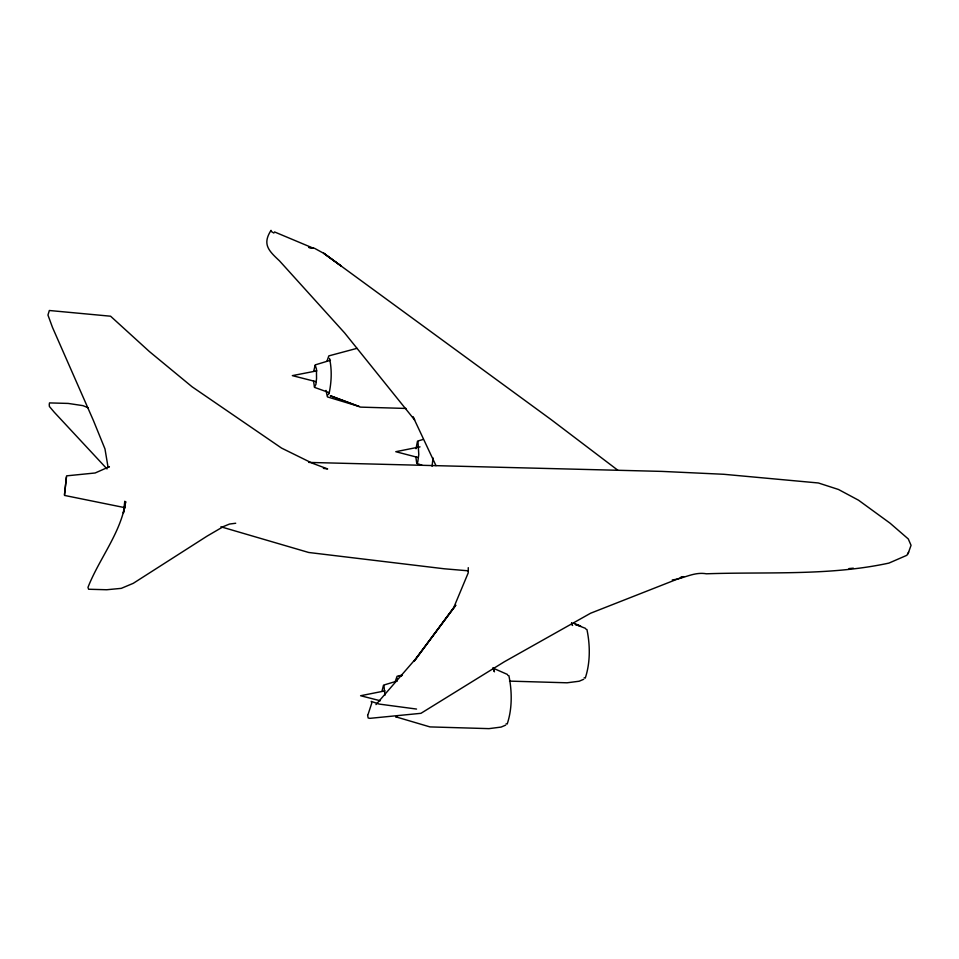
<?xml version="1.0" encoding="UTF-8"?>
<svg xmlns="http://www.w3.org/2000/svg" width="959" height="959" viewBox="0 0 959 959"><rect width="100%" height="100%" fill="white"/><g stroke="black" fill="none" stroke-linecap="round" stroke-linejoin="round"><path stroke-width="1.44" d="M468.268 567.668L468.22 572.883L453.763 607.515L414.24 661.123L455.825 605.189L415.583 658.929L375.988 704.601M367.597 715.282L368.172 717.979L369.826 718.351L420.953 713.316L504.278 661.806L590.588 613.233L683.707 576.623L680.782 577.21M415.99 448.74L417.513 441.116L423.039 439.486M433.024 457.899L432.065 466.278M313.881 370.486L315.247 364.888L330.435 360.272M382.138 690.588L383.516 685.134L397.314 680.998M123.399 513.005L124.79 501.233M123.423 512.945L125.677 501.629C120.846 533.12 99.268 558.486 87.976 587.364L88.612 589.246L106.689 589.749L121.278 588.358L133.265 583.324L207.072 536.129L223.627 526.467L229.537 524.046L235.698 523.254M395.3 681.346L397.074 676.251L402.384 675.004M327.019 361.052L328.817 355.885L356.976 348.357M367.92 714.851L371.804 702.995L371.217 701.389L379.069 704.062L416.542 709.061M672.283 579.931C684.055 578.613 693.908 571.588 706.435 573.794C767.32 571.672 828.96 576.047 888.945 563.089L906.89 555.285L908.629 552.084M908.005 553.858L911.05 545.311L908.281 538.958L890.108 523.218L858.521 500.202L838.466 489.474L818.375 482.976L723.781 474.285L661.854 471.396L308.762 462.418M314.504 386.909L315.919 384.415L316.542 378.577L316.446 368.987L315.247 365.355M416.769 462.921L417.728 462.25L418.783 454.542L417.992 441.596M583.731 679.272L579.188 681.226L567.057 682.796L509.517 681.118M505.669 725.136L501.125 727.078L488.994 728.636L429.968 726.91L396.786 717.116M420.006 446.858L395.779 451.701L417.992 457.467M385.015 690.876L360.596 695.731L380.363 700.777M316.878 370.857L292.339 375.628L316.266 381.718M66.555 475.856L95.169 472.979L109.374 466.697L108.091 467.429L104.975 448.92L93.395 420.486L52.469 327.367L47.95 315.043L49.341 310.5L110.573 316.206L149.424 351.581L192.04 386.753L281.562 448.093L312.143 463.149L327.642 468.939L323.375 468.352M848.955 568.579L853.318 568.184M327.906 394.76L329.057 393.669C331.502 382.161 332.114 369.922 329.5 358.414M406.029 408.45L360.536 407.119L330.34 395.743L359.337 406.52L327.391 396.894L326.012 390.409M467.98 570.797L444.269 568.783L308.702 552.48L220.894 526.791M396.558 717.188L397.697 717.308L395.647 716.996M397.434 678.433L397.757 678.516M308.774 247.386L314.516 248.297L324.154 253.56L341.164 266.003L323.507 253.128L551.245 419.694L617.824 470.222M308.906 247.482L313.233 248.177L274.526 231.934M507.802 675.424L508.869 675.615C512.118 691.271 512.322 708.845 507.191 723.997L506.112 723.781M64.433 495.407L125.377 507.767M575.412 624.465L585.41 628.313M575.4 624.501L580.758 626.143L573.482 623.038M329.309 392.699L314.48 387.364L313.521 380.819M422.14 465.319L416.745 463.377L415.822 456.736M585.865 629.128L586.932 629.536C590.241 645.251 590.36 662.849 585.254 678.109L584.187 677.689M88.084 407.731L82.954 405.645L68.173 403.427L49.496 402.912L49.245 404.626L49.412 406.508L54.279 412.25L107.012 468.927M492.986 668.099L507.347 674.405M273.89 233.073L270.965 231.263L271.025 230.364C262.131 244.257 268.556 250.659 279.465 260.824L344.641 332.953L414.648 419.982L413.113 416.889L435.985 465.654M571.552 623.17L572.535 625.496L571.624 622.954M493.477 669.334L494.448 671.815L493.082 667.908M383.984 685.685L384.919 695.275M66.459 476.743L64.505 494.688L66.459 476.743M401.881 675.508L399.124 676.323L401.953 675.496"/></g></svg>
